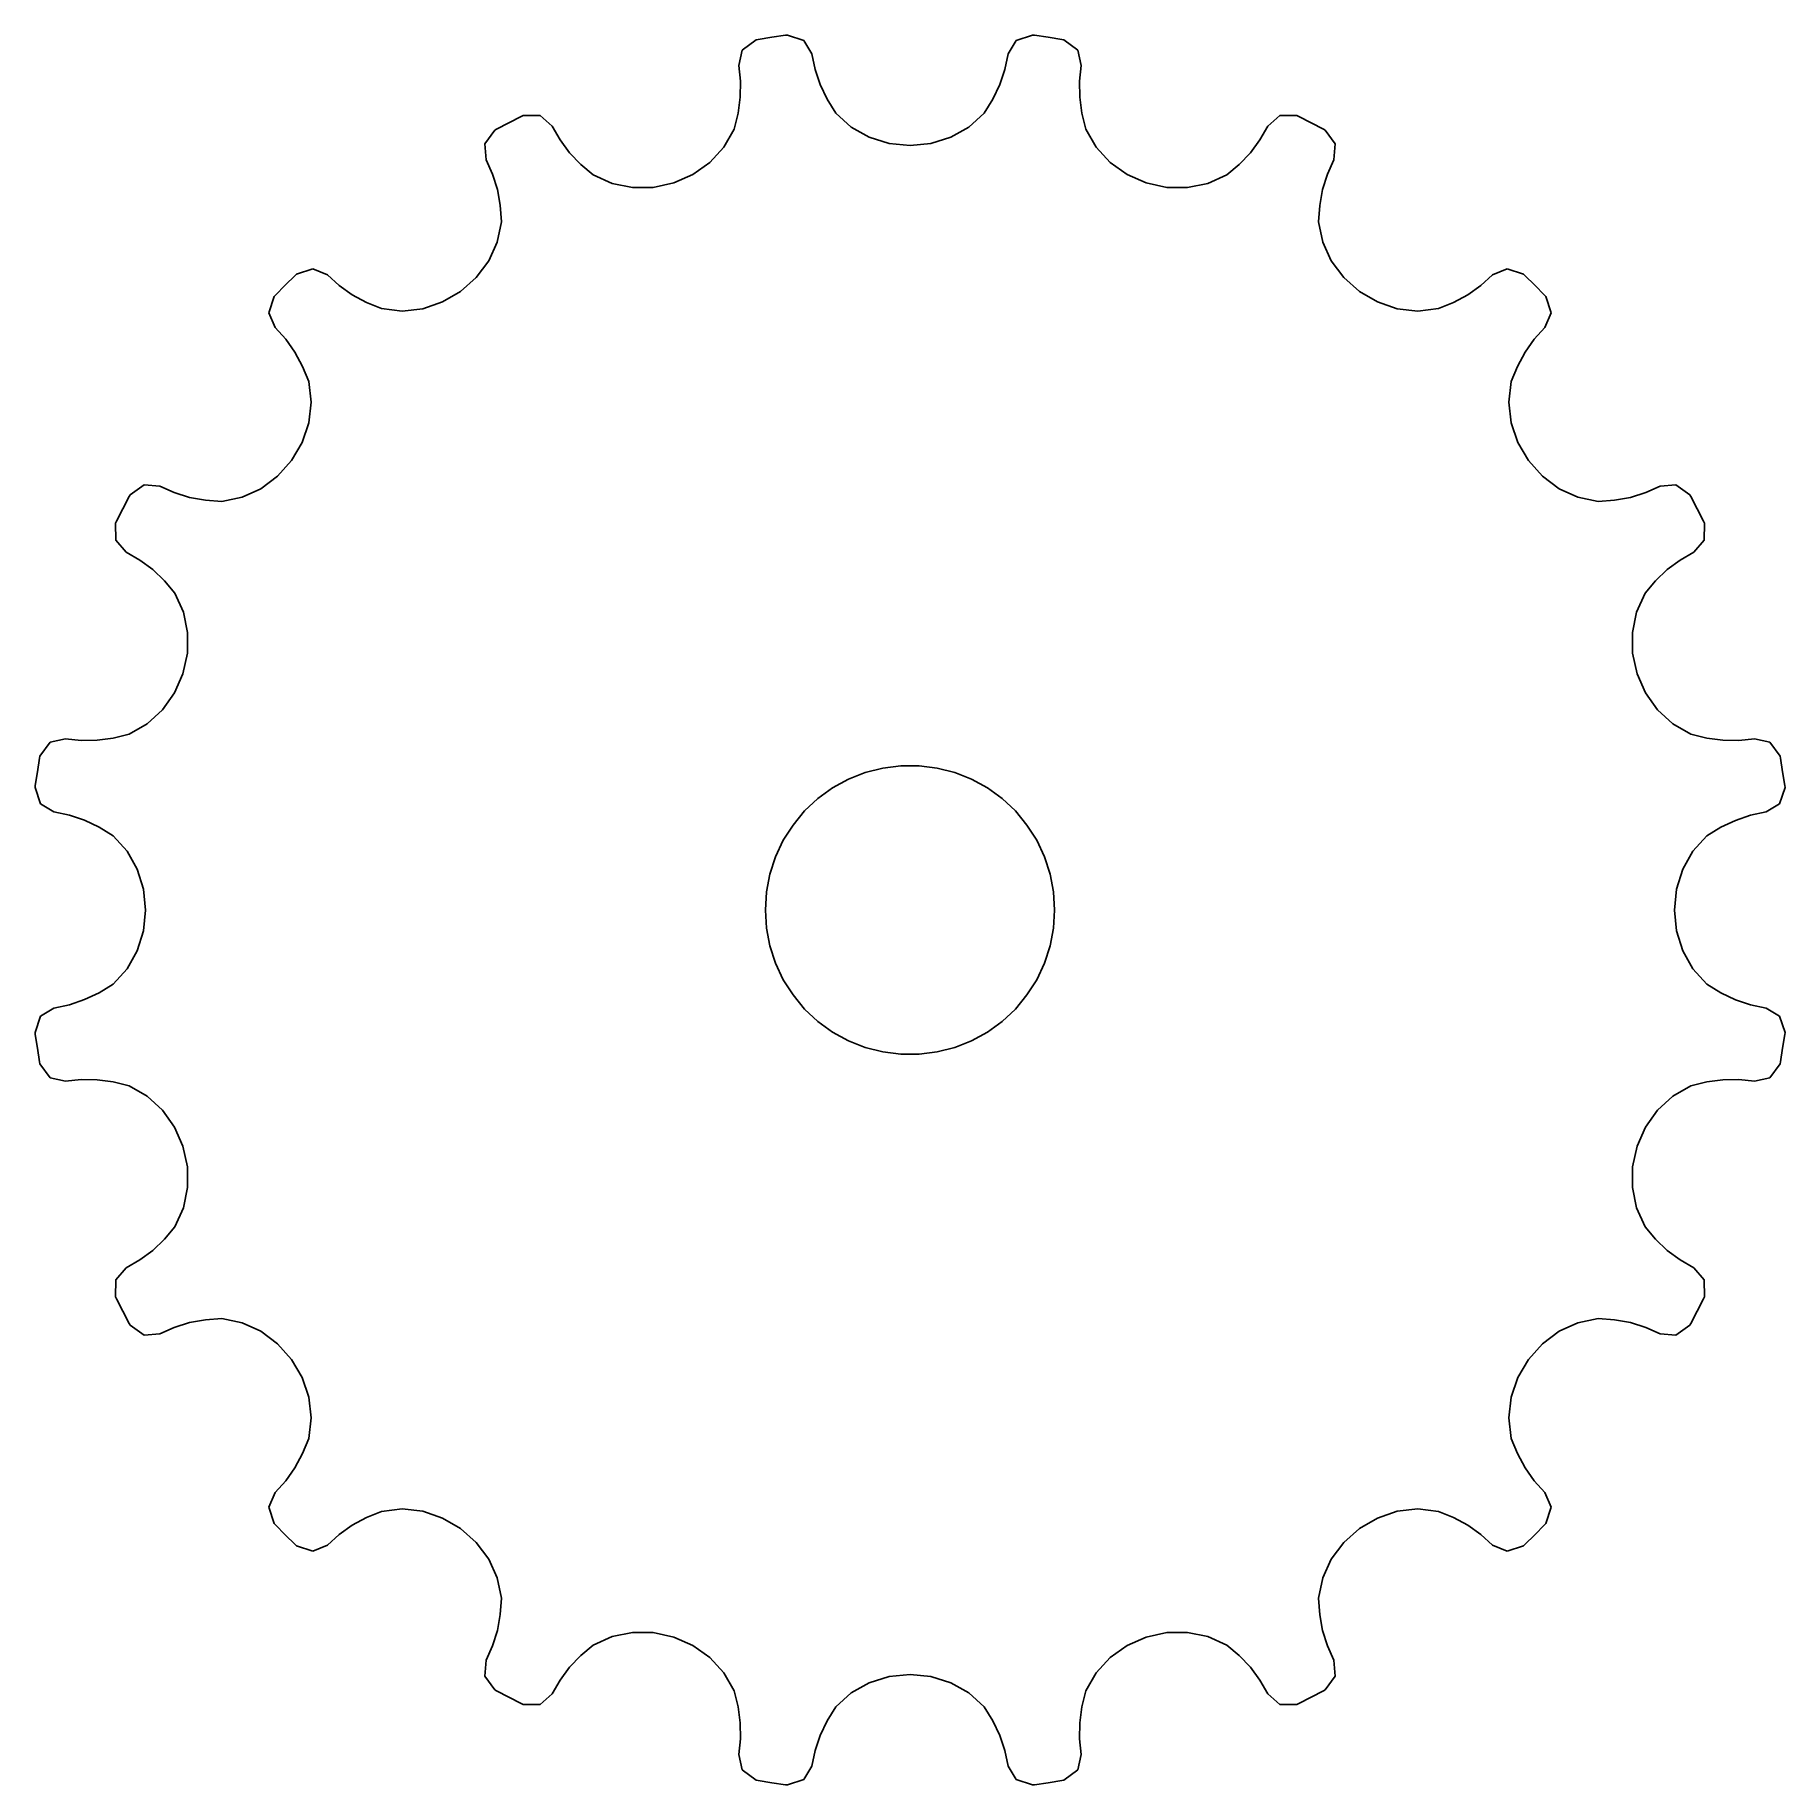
# Model space of a CAD drawing. Header units: metres. Extents: x -6 to 6, y 104 to 226.
# Drawn here: x -6.05 to 6.05, y 103.95 to 116.05 of the extents above.
import ezdxf

# ---------------------------------------------------------------- set-up
doc = ezdxf.new("R2010")
doc.units = ezdxf.units.M

msp = doc.modelspace()

# ---------------------------------------------------------------- linework, layer by layer
for p, q in [((-1.06503, 116.019), (-1.16026, 115.949)), ((-1.05086, 116.021), (-1.06503, 116.019)), ((-0.956146, 116.037), (-1.05086, 116.021)), ((-0.861206, 116.051), (-0.956146, 116.037)), ((-0.846924, 116.053), (-0.861206, 116.051)), ((-0.734589, 116.016), (-0.846924, 116.053)), ((-0.678375, 115.923), (-0.734589, 116.016)), ((0.734741, 116.016), (0.678375, 115.923)), ((0.846924, 116.053), (0.734741, 116.016)), ((0.861206, 116.051), (0.846924, 116.053)), ((0.956146, 116.037), (0.861206, 116.051)), ((1.05086, 116.021), (0.956146, 116.037)), ((1.06503, 116.019), (1.05086, 116.021)), ((1.1604, 115.949), (1.06503, 116.019)), ((-1.16026, 115.949), (-1.18503, 115.842)), ((-0.655991, 115.815), (-0.678375, 115.923)), ((0.678375, 115.923), (0.656052, 115.815)), ((1.18503, 115.842), (1.1604, 115.949)), ((-1.18503, 115.842), (-1.17293, 115.733)), ((-0.620392, 115.71), (-0.655991, 115.815)), ((0.656052, 115.815), (0.620544, 115.71)), ((1.17297, 115.733), (1.18503, 115.842)), ((-1.17435, 115.622), (-1.18906, 115.512)), ((-1.17293, 115.733), (-1.17435, 115.622)), ((-0.572189, 115.609), (-0.620392, 115.71)), ((0.620544, 115.71), (0.572357, 115.609)), ((1.1745, 115.622), (1.17297, 115.733)), ((1.18922, 115.512), (1.1745, 115.622)), ((-2.67599, 115.495), (-2.68898, 115.489)), ((-2.55769, 115.495), (-2.67599, 115.495)), ((-2.4754, 115.423), (-2.55769, 115.495)), ((-1.18906, 115.512), (-1.21681, 115.402)), ((-0.511993, 115.513), (-0.572189, 115.609)), ((-0.406158, 115.416), (-0.511993, 115.513)), ((0.511993, 115.513), (0.406158, 115.416)), ((0.572357, 115.609), (0.511993, 115.513)), ((1.21681, 115.402), (1.18922, 115.512)), ((2.55782, 115.495), (2.4754, 115.423)), ((2.67599, 115.495), (2.55782, 115.495)), ((2.68898, 115.489), (2.67599, 115.495)), ((-2.87276, 115.395), (-2.9417, 115.299)), ((-2.86008, 115.402), (-2.87276, 115.395)), ((-2.77487, 115.446), (-2.86008, 115.402)), ((-2.68898, 115.489), (-2.77487, 115.446)), ((-2.42076, 115.327), (-2.4754, 115.423)), ((-1.21681, 115.402), (-1.28743, 115.277)), ((-0.281647, 115.346), (-0.406158, 115.416)), ((0.406158, 115.416), (0.281647, 115.346)), ((1.28743, 115.277), (1.21681, 115.402)), ((2.4754, 115.423), (2.42081, 115.327)), ((2.77487, 115.446), (2.68898, 115.489)), ((2.86008, 115.402), (2.77487, 115.446)), ((2.87276, 115.395), (2.86008, 115.402)), ((2.9418, 115.299), (2.87276, 115.395)), ((-2.9417, 115.299), (-2.93243, 115.19)), ((-2.35457, 115.239), (-2.42076, 115.327)), ((-1.28743, 115.277), (-1.38411, 115.171)), ((-0.144287, 115.303), (-0.281647, 115.346)), ((0, 115.289), (-0.144287, 115.303)), ((0.144287, 115.303), (0, 115.289)), ((0.281647, 115.346), (0.144287, 115.303)), ((1.38411, 115.171), (1.28743, 115.277)), ((2.42081, 115.327), (2.35471, 115.239)), ((2.93243, 115.19), (2.9418, 115.299)), ((-2.93243, 115.19), (-2.88708, 115.09)), ((-2.2776, 115.158), (-2.35457, 115.239)), ((-2.19069, 115.085), (-2.2776, 115.158)), ((-1.38411, 115.171), (-1.50154, 115.088)), ((1.50154, 115.088), (1.38411, 115.171)), ((2.27777, 115.158), (2.19069, 115.085)), ((2.35471, 115.239), (2.27777, 115.158)), ((2.88713, 115.09), (2.93243, 115.19)), ((-2.88708, 115.09), (-2.85431, 114.984)), ((-2.06001, 115.026), (-2.19069, 115.085)), ((-1.91985, 114.997), (-2.06001, 115.026)), ((-1.63431, 115.03), (-1.776, 114.999)), ((-1.50154, 115.088), (-1.63431, 115.03)), ((1.63431, 115.03), (1.50154, 115.088)), ((1.776, 114.999), (1.63431, 115.03)), ((2.06001, 115.026), (1.91985, 114.997)), ((2.19069, 115.085), (2.06001, 115.026)), ((2.85443, 114.984), (2.88713, 115.09)), ((-2.85431, 114.984), (-2.83411, 114.875)), ((-1.776, 114.999), (-1.91985, 114.997)), ((1.91985, 114.997), (1.776, 114.999)), ((2.83424, 114.874), (2.85443, 114.984)), ((-2.83411, 114.875), (-2.82651, 114.761)), ((2.82651, 114.761), (2.83424, 114.874)), ((-2.82651, 114.761), (-2.85503, 114.621)), ((2.85503, 114.621), (2.82651, 114.761)), ((-2.85503, 114.621), (-2.9144, 114.491)), ((2.9144, 114.491), (2.85503, 114.621)), ((-4.13042, 114.435), (-4.24312, 114.399)), ((-4.03011, 114.393), (-4.13042, 114.435)), ((-2.9144, 114.491), (-3.0004, 114.375)), ((3.0004, 114.375), (2.9144, 114.491)), ((4.13054, 114.435), (4.03011, 114.393)), ((4.24312, 114.399), (4.13054, 114.435)), ((-4.32198, 114.322), (-4.38933, 114.254)), ((-4.25356, 114.389), (-4.32198, 114.322)), ((-4.24312, 114.399), (-4.25356, 114.389)), ((-3.94856, 114.319), (-4.03011, 114.393)), ((-3.85825, 114.255), (-3.94856, 114.319)), ((-3.0004, 114.375), (-3.10864, 114.279)), ((3.10864, 114.279), (3.0004, 114.375)), ((3.94861, 114.319), (3.85838, 114.255)), ((4.03011, 114.393), (3.94861, 114.319)), ((4.25356, 114.389), (4.24312, 114.399)), ((4.32198, 114.322), (4.25356, 114.389)), ((4.38933, 114.254), (4.32198, 114.322)), ((-4.39926, 114.243), (-4.43518, 114.131)), ((-4.38933, 114.254), (-4.39926, 114.243)), ((-3.76007, 114.202), (-3.85825, 114.255)), ((-3.65495, 114.16), (-3.76007, 114.202)), ((-3.23387, 114.206), (-3.37012, 114.159)), ((-3.10864, 114.279), (-3.23387, 114.206)), ((3.23387, 114.206), (3.10864, 114.279)), ((3.37012, 114.159), (3.23387, 114.206)), ((3.76021, 114.202), (3.65495, 114.16)), ((3.85838, 114.255), (3.76021, 114.202)), ((4.39926, 114.243), (4.38933, 114.254)), ((4.43526, 114.13), (4.39926, 114.243)), ((-4.43518, 114.131), (-4.39281, 114.03)), ((-3.51222, 114.143), (-3.65495, 114.16)), ((-3.37012, 114.159), (-3.51222, 114.143)), ((3.51222, 114.143), (3.37012, 114.159)), ((3.65495, 114.16), (3.51222, 114.143)), ((4.39281, 114.03), (4.43526, 114.13)), ((-4.39281, 114.03), (-4.31865, 113.949)), ((-4.31865, 113.949), (-4.25487, 113.858)), ((4.25496, 113.858), (4.31868, 113.949)), ((4.31868, 113.949), (4.39281, 114.03)), ((-4.25487, 113.858), (-4.20172, 113.76)), ((4.20183, 113.76), (4.25496, 113.858)), ((-4.20172, 113.76), (-4.15955, 113.655)), ((4.15955, 113.655), (4.20183, 113.76)), ((-4.15955, 113.655), (-4.14314, 113.512)), ((4.14314, 113.512), (4.15955, 113.655)), ((-4.14314, 113.512), (-4.15941, 113.37)), ((4.15941, 113.37), (4.14314, 113.512)), ((-4.15941, 113.37), (-4.20555, 113.234)), ((4.20555, 113.234), (4.15941, 113.37)), ((-4.20555, 113.234), (-4.27869, 113.109)), ((4.27869, 113.109), (4.20555, 113.234)), ((-4.27869, 113.109), (-4.37518, 113)), ((4.37518, 113), (4.27869, 113.109)), ((-4.37518, 113), (-4.49051, 112.914)), ((4.49051, 112.914), (4.37518, 113)), ((-5.40175, 112.86), (-5.446, 112.775)), ((-5.3949, 112.873), (-5.40175, 112.86)), ((-5.29884, 112.942), (-5.3949, 112.873)), ((-5.19031, 112.932), (-5.29884, 112.942)), ((-5.08986, 112.887), (-5.19031, 112.932)), ((-4.98427, 112.854), (-5.08986, 112.887)), ((-4.87448, 112.834), (-4.98427, 112.854)), ((-4.76144, 112.827), (-4.87448, 112.834)), ((-4.62062, 112.855), (-4.76144, 112.827)), ((-4.49051, 112.914), (-4.62062, 112.855)), ((4.62062, 112.855), (4.49051, 112.914)), ((4.76144, 112.827), (4.62062, 112.855)), ((4.87457, 112.834), (4.76144, 112.827)), ((4.98436, 112.854), (4.87457, 112.834)), ((5.08989, 112.887), (4.98436, 112.854)), ((5.19031, 112.932), (5.08989, 112.887)), ((5.29892, 112.942), (5.19031, 112.932)), ((5.3949, 112.873), (5.29892, 112.942)), ((5.40175, 112.86), (5.3949, 112.873)), ((5.446, 112.775), (5.40175, 112.86)), ((-5.446, 112.775), (-5.48891, 112.689)), ((5.48891, 112.689), (5.446, 112.775)), ((-5.48891, 112.689), (-5.49515, 112.676)), ((-5.49515, 112.676), (-5.49451, 112.558)), ((5.49515, 112.676), (5.48891, 112.689)), ((5.49455, 112.558), (5.49515, 112.676)), ((-5.49451, 112.558), (-5.42319, 112.475)), ((-5.42319, 112.475), (-5.32747, 112.421)), ((5.32748, 112.421), (5.42319, 112.475)), ((5.42319, 112.475), (5.49455, 112.558)), ((-5.32747, 112.421), (-5.23892, 112.355)), ((-5.23892, 112.355), (-5.15805, 112.278)), ((5.1581, 112.278), (5.23897, 112.355)), ((5.23897, 112.355), (5.32748, 112.421)), ((-5.15805, 112.278), (-5.0854, 112.191)), ((5.0854, 112.191), (5.1581, 112.278)), ((-5.0854, 112.191), (-5.0257, 112.06)), ((5.0257, 112.06), (5.0854, 112.191)), ((-5.0257, 112.06), (-4.99725, 111.92)), ((4.99725, 111.92), (5.0257, 112.06)), ((-4.99725, 111.92), (-4.99904, 111.776)), ((4.99904, 111.776), (4.99725, 111.92)), ((-4.99904, 111.776), (-5.02991, 111.634)), ((5.02991, 111.634), (4.99904, 111.776)), ((-5.02991, 111.634), (-5.08823, 111.502)), ((5.08823, 111.502), (5.02991, 111.634)), ((-5.08823, 111.502), (-5.17133, 111.384)), ((5.17133, 111.384), (5.08823, 111.502)), ((-5.17133, 111.384), (-5.27672, 111.287)), ((5.27672, 111.287), (5.17133, 111.384)), ((-5.27672, 111.287), (-5.40184, 111.217)), ((5.40184, 111.217), (5.27672, 111.287)), ((-5.94856, 111.16), (-6.01859, 111.065)), ((-5.84245, 111.185), (-5.94856, 111.16)), ((-5.73293, 111.173), (-5.84245, 111.185)), ((-5.62239, 111.174), (-5.73293, 111.173)), ((-5.51173, 111.189), (-5.62239, 111.174)), ((-5.40184, 111.217), (-5.51173, 111.189)), ((5.51178, 111.189), (5.40184, 111.217)), ((5.62244, 111.174), (5.51178, 111.189)), ((5.73294, 111.173), (5.62244, 111.174)), ((5.84245, 111.185), (5.73294, 111.173)), ((5.94861, 111.16), (5.84245, 111.185)), ((6.01859, 111.065), (5.94861, 111.16)), ((-6.02118, 111.051), (-6.03694, 110.956)), ((-6.01859, 111.065), (-6.02118, 111.051)), ((6.02118, 111.051), (6.01859, 111.065)), ((6.03694, 110.956), (6.02118, 111.051)), ((-6.03694, 110.956), (-6.05121, 110.861)), ((-0.535812, 110.844), (-0.425766, 110.905)), ((-0.425766, 110.905), (-0.309006, 110.951)), ((-0.309006, 110.951), (-0.187378, 110.982)), ((-0.187378, 110.982), (-0.06279, 110.998)), ((-0.06279, 110.998), (0.06279, 110.998)), ((0.06279, 110.998), (0.187378, 110.982)), ((0.187378, 110.982), (0.309006, 110.951)), ((0.309006, 110.951), (0.425766, 110.905)), ((0.425766, 110.905), (0.535812, 110.844)), ((6.05121, 110.861), (6.03694, 110.956)), ((-6.05121, 110.861), (-6.05313, 110.847)), ((-6.05313, 110.847), (-6.01601, 110.735)), ((-0.637421, 110.771), (-0.535812, 110.844)), ((0.535812, 110.844), (0.637421, 110.771)), ((6.01601, 110.735), (6.05313, 110.847)), ((6.05313, 110.847), (6.05121, 110.861)), ((-6.01601, 110.735), (-5.9227, 110.678)), ((-5.9227, 110.678), (-5.8148, 110.656)), ((-5.8148, 110.656), (-5.71016, 110.621)), ((-0.809006, 110.588), (-0.728958, 110.685)), ((-0.728958, 110.685), (-0.637421, 110.771)), ((0.637421, 110.771), (0.728958, 110.685)), ((0.728958, 110.685), (0.809006, 110.588)), ((5.71016, 110.62), (5.8148, 110.656)), ((5.8148, 110.656), (5.9227, 110.678)), ((5.9227, 110.678), (6.01601, 110.735)), ((-5.71016, 110.621), (-5.60947, 110.572)), ((-5.60947, 110.572), (-5.51347, 110.512)), ((-0.876297, 110.482), (-0.809006, 110.588)), ((0.809006, 110.588), (0.876297, 110.482)), ((5.51347, 110.512), (5.60947, 110.572)), ((5.60947, 110.572), (5.71016, 110.62)), ((-5.51347, 110.512), (-5.41631, 110.406)), ((-0.929764, 110.368), (-0.876297, 110.482)), ((0.876297, 110.482), (0.929764, 110.368)), ((5.41631, 110.406), (5.51347, 110.512)), ((-5.41631, 110.406), (-5.34595, 110.282)), ((-0.968582, 110.249), (-0.929764, 110.368)), ((0.929764, 110.368), (0.968582, 110.249)), ((5.34595, 110.282), (5.41631, 110.406)), ((-5.34595, 110.282), (-5.30319, 110.144)), ((-0.992111, 110.125), (-0.968582, 110.249)), ((0.968582, 110.249), (0.992111, 110.125)), ((5.30319, 110.144), (5.34595, 110.282)), ((-5.30319, 110.144), (-5.28876, 110)), ((-1, 110), (-0.992111, 110.125)), ((0.992111, 110.125), (1, 110)), ((5.28876, 110), (5.30319, 110.144)), ((-5.28876, 110), (-5.30319, 109.856)), ((-0.992111, 109.875), (-1, 110)), ((1, 110), (0.992111, 109.875)), ((5.30319, 109.856), (5.28876, 110)), ((-5.30319, 109.856), (-5.34595, 109.718)), ((-0.968582, 109.751), (-0.992111, 109.875)), ((0.992111, 109.875), (0.968582, 109.751)), ((5.34595, 109.718), (5.30319, 109.856)), ((-5.34595, 109.718), (-5.41631, 109.594)), ((-0.929764, 109.632), (-0.968582, 109.751)), ((0.968582, 109.751), (0.929764, 109.632)), ((5.41631, 109.594), (5.34595, 109.718)), ((-5.41631, 109.594), (-5.51347, 109.488)), ((-0.876297, 109.518), (-0.929764, 109.632)), ((0.929764, 109.632), (0.876297, 109.518)), ((5.51347, 109.488), (5.41631, 109.594)), ((-5.51347, 109.488), (-5.60947, 109.428)), ((-0.809006, 109.412), (-0.876297, 109.518)), ((0.876297, 109.518), (0.809006, 109.412)), ((5.60947, 109.428), (5.51347, 109.488)), ((-5.9227, 109.322), (-6.01601, 109.265)), ((-5.8148, 109.344), (-5.9227, 109.322)), ((-5.71016, 109.38), (-5.8148, 109.344)), ((-5.60947, 109.428), (-5.71016, 109.38)), ((-0.728958, 109.315), (-0.809006, 109.412)), ((0.809006, 109.412), (0.728958, 109.315)), ((5.71016, 109.379), (5.60947, 109.428)), ((5.8148, 109.344), (5.71016, 109.379)), ((5.9227, 109.322), (5.8148, 109.344)), ((6.01601, 109.265), (5.9227, 109.322)), ((-6.01601, 109.265), (-6.05313, 109.153)), ((-0.637421, 109.229), (-0.728958, 109.315)), ((-0.535812, 109.156), (-0.637421, 109.229)), ((0.637421, 109.229), (0.535812, 109.156)), ((0.728958, 109.315), (0.637421, 109.229)), ((6.05313, 109.153), (6.01601, 109.265)), ((-6.05313, 109.153), (-6.05121, 109.139)), ((-6.05121, 109.139), (-6.03694, 109.044)), ((-0.425766, 109.095), (-0.535812, 109.156)), ((-0.309006, 109.049), (-0.425766, 109.095)), ((0.425766, 109.095), (0.309006, 109.049)), ((0.535812, 109.156), (0.425766, 109.095)), ((6.03694, 109.044), (6.05121, 109.139)), ((6.05121, 109.139), (6.05313, 109.153)), ((-6.03694, 109.044), (-6.02118, 108.949)), ((-0.187378, 109.018), (-0.309006, 109.049)), ((-0.06279, 109.002), (-0.187378, 109.018)), ((0.06279, 109.002), (-0.06279, 109.002)), ((0.187378, 109.018), (0.06279, 109.002)), ((0.309006, 109.049), (0.187378, 109.018)), ((6.02118, 108.949), (6.03694, 109.044)), ((-6.02118, 108.949), (-6.01859, 108.935)), ((-6.01859, 108.935), (-5.94861, 108.84)), ((-5.94861, 108.84), (-5.84245, 108.815)), ((5.84245, 108.815), (5.94856, 108.84)), ((5.94856, 108.84), (6.01859, 108.935)), ((6.01859, 108.935), (6.02118, 108.949)), ((-5.84245, 108.815), (-5.73294, 108.827)), ((-5.73294, 108.827), (-5.62244, 108.826)), ((-5.62244, 108.826), (-5.51178, 108.811)), ((-5.51178, 108.811), (-5.40184, 108.783)), ((-5.40184, 108.783), (-5.27672, 108.713)), ((5.27672, 108.713), (5.40184, 108.783)), ((5.40184, 108.783), (5.51173, 108.811)), ((5.51173, 108.811), (5.62239, 108.826)), ((5.62239, 108.826), (5.73293, 108.827)), ((5.73293, 108.827), (5.84245, 108.815)), ((-5.27672, 108.713), (-5.17133, 108.616)), ((-5.17133, 108.616), (-5.08823, 108.498)), ((5.08823, 108.498), (5.17133, 108.616)), ((5.17133, 108.616), (5.27672, 108.713)), ((-5.08823, 108.498), (-5.02991, 108.366)), ((5.02991, 108.366), (5.08823, 108.498)), ((-5.02991, 108.366), (-4.99904, 108.224)), ((4.99904, 108.224), (5.02991, 108.366)), ((-4.99904, 108.224), (-4.99725, 108.08)), ((4.99725, 108.08), (4.99904, 108.224)), ((-4.99725, 108.08), (-5.0257, 107.94)), ((5.0257, 107.94), (4.99725, 108.08)), ((-5.0257, 107.94), (-5.0854, 107.809)), ((5.0854, 107.809), (5.0257, 107.94)), ((-5.0854, 107.809), (-5.1581, 107.722)), ((5.15805, 107.722), (5.0854, 107.809)), ((-5.23897, 107.645), (-5.32748, 107.579)), ((-5.1581, 107.722), (-5.23897, 107.645)), ((5.23892, 107.645), (5.15805, 107.722)), ((5.32747, 107.579), (5.23892, 107.645)), ((-5.42319, 107.525), (-5.49455, 107.442)), ((-5.32748, 107.579), (-5.42319, 107.525)), ((5.42319, 107.525), (5.32747, 107.579)), ((5.49451, 107.442), (5.42319, 107.525)), ((-5.49455, 107.442), (-5.49515, 107.324)), ((5.49515, 107.324), (5.49451, 107.442)), ((-5.49515, 107.324), (-5.48891, 107.311)), ((-5.48891, 107.311), (-5.446, 107.225)), ((5.446, 107.225), (5.48891, 107.311)), ((5.48891, 107.311), (5.49515, 107.324)), ((-5.446, 107.225), (-5.40175, 107.14)), ((-5.08989, 107.113), (-4.98436, 107.146)), ((-4.98436, 107.146), (-4.87457, 107.166)), ((-4.87457, 107.166), (-4.76144, 107.173)), ((-4.76144, 107.173), (-4.62062, 107.145)), ((-4.62062, 107.145), (-4.49051, 107.086)), ((4.49051, 107.086), (4.62062, 107.145)), ((4.62062, 107.145), (4.76144, 107.173)), ((4.76144, 107.173), (4.87448, 107.166)), ((4.87448, 107.166), (4.98427, 107.146)), ((4.98427, 107.146), (5.08986, 107.113)), ((5.40175, 107.14), (5.446, 107.225)), ((-5.40175, 107.14), (-5.3949, 107.127)), ((-5.3949, 107.127), (-5.29892, 107.058)), ((-5.29892, 107.058), (-5.19031, 107.068)), ((-5.19031, 107.068), (-5.08989, 107.113)), ((-4.49051, 107.086), (-4.37518, 107)), ((4.37518, 107), (4.49051, 107.086)), ((5.08986, 107.113), (5.19031, 107.068)), ((5.19031, 107.068), (5.29884, 107.058)), ((5.29884, 107.058), (5.3949, 107.127)), ((5.3949, 107.127), (5.40175, 107.14)), ((-4.37518, 107), (-4.27869, 106.891)), ((4.27869, 106.891), (4.37518, 107)), ((-4.27869, 106.891), (-4.20555, 106.766)), ((4.20555, 106.766), (4.27869, 106.891)), ((-4.20555, 106.766), (-4.15941, 106.63)), ((4.15941, 106.63), (4.20555, 106.766)), ((-4.15941, 106.63), (-4.14314, 106.488)), ((4.14314, 106.488), (4.15941, 106.63)), ((-4.14314, 106.488), (-4.15955, 106.345)), ((4.15955, 106.345), (4.14314, 106.488)), ((-4.15955, 106.345), (-4.20183, 106.24)), ((4.20172, 106.24), (4.15955, 106.345)), ((-4.20183, 106.24), (-4.25496, 106.142)), ((4.25487, 106.142), (4.20172, 106.24)), ((-4.31868, 106.051), (-4.39281, 105.97)), ((-4.25496, 106.142), (-4.31868, 106.051)), ((4.31865, 106.051), (4.25487, 106.142)), ((4.39281, 105.97), (4.31865, 106.051)), ((-4.39281, 105.97), (-4.43526, 105.87)), ((4.43518, 105.869), (4.39281, 105.97)), ((-4.43526, 105.87), (-4.39926, 105.757)), ((-3.76021, 105.798), (-3.65495, 105.84)), ((-3.65495, 105.84), (-3.51222, 105.857)), ((-3.51222, 105.857), (-3.37012, 105.841)), ((-3.37012, 105.841), (-3.23387, 105.794)), ((3.23387, 105.794), (3.37012, 105.841)), ((3.37012, 105.841), (3.51222, 105.857)), ((3.51222, 105.857), (3.65495, 105.84)), ((3.65495, 105.84), (3.76007, 105.798)), ((4.39926, 105.757), (4.43518, 105.869)), ((-4.39926, 105.757), (-4.38933, 105.746)), ((-4.38933, 105.746), (-4.32198, 105.678)), ((-3.94861, 105.681), (-3.85838, 105.745)), ((-3.85838, 105.745), (-3.76021, 105.798)), ((-3.23387, 105.794), (-3.10864, 105.721)), ((-3.10864, 105.721), (-3.0004, 105.625)), ((3.0004, 105.625), (3.10864, 105.721)), ((3.10864, 105.721), (3.23387, 105.794)), ((3.76007, 105.798), (3.85825, 105.745)), ((3.85825, 105.745), (3.94856, 105.681)), ((4.32198, 105.678), (4.38933, 105.746)), ((4.38933, 105.746), (4.39926, 105.757)), ((-4.32198, 105.678), (-4.25356, 105.611)), ((-4.25356, 105.611), (-4.24312, 105.601)), ((-4.24312, 105.601), (-4.13054, 105.565)), ((-4.13054, 105.565), (-4.03011, 105.607)), ((-4.03011, 105.607), (-3.94861, 105.681)), ((-3.0004, 105.625), (-2.9144, 105.509)), ((2.9144, 105.509), (3.0004, 105.625)), ((3.94856, 105.681), (4.03011, 105.607)), ((4.03011, 105.607), (4.13042, 105.565)), ((4.13042, 105.565), (4.24312, 105.601)), ((4.24312, 105.601), (4.25356, 105.611)), ((4.25356, 105.611), (4.32198, 105.678)), ((-2.9144, 105.509), (-2.85503, 105.379)), ((2.85503, 105.379), (2.9144, 105.509)), ((-2.85503, 105.379), (-2.82651, 105.239)), ((2.82651, 105.239), (2.85503, 105.379)), ((-2.82651, 105.239), (-2.83424, 105.126)), ((2.83411, 105.125), (2.82651, 105.239)), ((-2.83424, 105.126), (-2.85443, 105.016)), ((2.85431, 105.016), (2.83411, 105.125)), ((-2.85443, 105.016), (-2.88713, 104.91)), ((-2.19069, 104.915), (-2.06001, 104.974)), ((-2.06001, 104.974), (-1.91985, 105.003)), ((-1.91985, 105.003), (-1.776, 105.001)), ((-1.776, 105.001), (-1.63431, 104.97)), ((-1.63431, 104.97), (-1.50154, 104.912)), ((1.50154, 104.912), (1.63431, 104.97)), ((1.63431, 104.97), (1.776, 105.001)), ((1.776, 105.001), (1.91985, 105.003)), ((1.91985, 105.003), (2.06001, 104.974)), ((2.06001, 104.974), (2.19069, 104.915)), ((2.88708, 104.91), (2.85431, 105.016)), ((-2.88713, 104.91), (-2.93243, 104.81)), ((-2.35471, 104.761), (-2.27777, 104.842)), ((-2.27777, 104.842), (-2.19069, 104.915)), ((-1.50154, 104.912), (-1.38411, 104.829)), ((1.38411, 104.829), (1.50154, 104.912)), ((2.19069, 104.915), (2.2776, 104.842)), ((2.2776, 104.842), (2.35457, 104.761)), ((2.93243, 104.81), (2.88708, 104.91)), ((-2.93243, 104.81), (-2.9418, 104.701)), ((-2.42081, 104.673), (-2.35471, 104.761)), ((-1.38411, 104.829), (-1.28743, 104.723)), ((-1.28743, 104.723), (-1.21681, 104.598)), ((1.21681, 104.598), (1.28743, 104.723)), ((1.28743, 104.723), (1.38411, 104.829)), ((2.35457, 104.761), (2.42076, 104.673)), ((2.9417, 104.701), (2.93243, 104.81)), ((-2.9418, 104.701), (-2.87276, 104.605)), ((-2.87276, 104.605), (-2.86008, 104.598)), ((-2.4754, 104.577), (-2.42081, 104.673)), ((-0.406158, 104.584), (-0.281647, 104.654)), ((-0.281647, 104.654), (-0.144287, 104.697)), ((-0.144287, 104.697), (0, 104.711)), ((0, 104.711), (0.144287, 104.697)), ((0.144287, 104.697), (0.281647, 104.654)), ((0.281647, 104.654), (0.406158, 104.584)), ((2.42076, 104.673), (2.4754, 104.577)), ((2.86008, 104.598), (2.87276, 104.605)), ((2.87276, 104.605), (2.9417, 104.701)), ((-2.86008, 104.598), (-2.77487, 104.554)), ((-2.77487, 104.554), (-2.68898, 104.511)), ((-2.68898, 104.511), (-2.67599, 104.505)), ((-2.67599, 104.505), (-2.55782, 104.505)), ((-2.55782, 104.505), (-2.4754, 104.577)), ((-1.21681, 104.598), (-1.18922, 104.488)), ((-1.18922, 104.488), (-1.1745, 104.378)), ((-0.572357, 104.391), (-0.511993, 104.487)), ((-0.511993, 104.487), (-0.406158, 104.584)), ((0.406158, 104.584), (0.511993, 104.487)), ((0.511993, 104.487), (0.572189, 104.391)), ((1.17435, 104.378), (1.18906, 104.488)), ((1.18906, 104.488), (1.21681, 104.598)), ((2.4754, 104.577), (2.55769, 104.505)), ((2.55769, 104.505), (2.67599, 104.505)), ((2.67599, 104.505), (2.68898, 104.511)), ((2.68898, 104.511), (2.77487, 104.554)), ((2.77487, 104.554), (2.86008, 104.598)), ((-1.1745, 104.378), (-1.17297, 104.267)), ((-0.620544, 104.29), (-0.572357, 104.391)), ((0.572189, 104.391), (0.620392, 104.29)), ((1.17293, 104.267), (1.17435, 104.378)), ((-1.17297, 104.267), (-1.18503, 104.158)), ((-0.656052, 104.185), (-0.620544, 104.29)), ((0.620392, 104.29), (0.655991, 104.185)), ((1.18503, 104.158), (1.17293, 104.267)), ((-1.18503, 104.158), (-1.1604, 104.051)), ((-0.678375, 104.077), (-0.656052, 104.185)), ((0.655991, 104.185), (0.678375, 104.077)), ((1.16026, 104.051), (1.18503, 104.158)), ((-1.1604, 104.051), (-1.06503, 103.981)), ((-0.734741, 103.984), (-0.678375, 104.077)), ((0.678375, 104.077), (0.734589, 103.984)), ((1.06503, 103.981), (1.16026, 104.051)), ((-1.06503, 103.981), (-1.05086, 103.979)), ((-1.05086, 103.979), (-0.956146, 103.963)), ((-0.956146, 103.963), (-0.861206, 103.949)), ((-0.861206, 103.949), (-0.846924, 103.947)), ((-0.846924, 103.947), (-0.734741, 103.984)), ((0.734589, 103.984), (0.846924, 103.947)), ((0.846924, 103.947), (0.861206, 103.949)), ((0.861206, 103.949), (0.956146, 103.963)), ((0.956146, 103.963), (1.05086, 103.979)), ((1.05086, 103.979), (1.06503, 103.981))]:
    msp.add_line(p, q)

doc.saveas('drawing.dxf')
